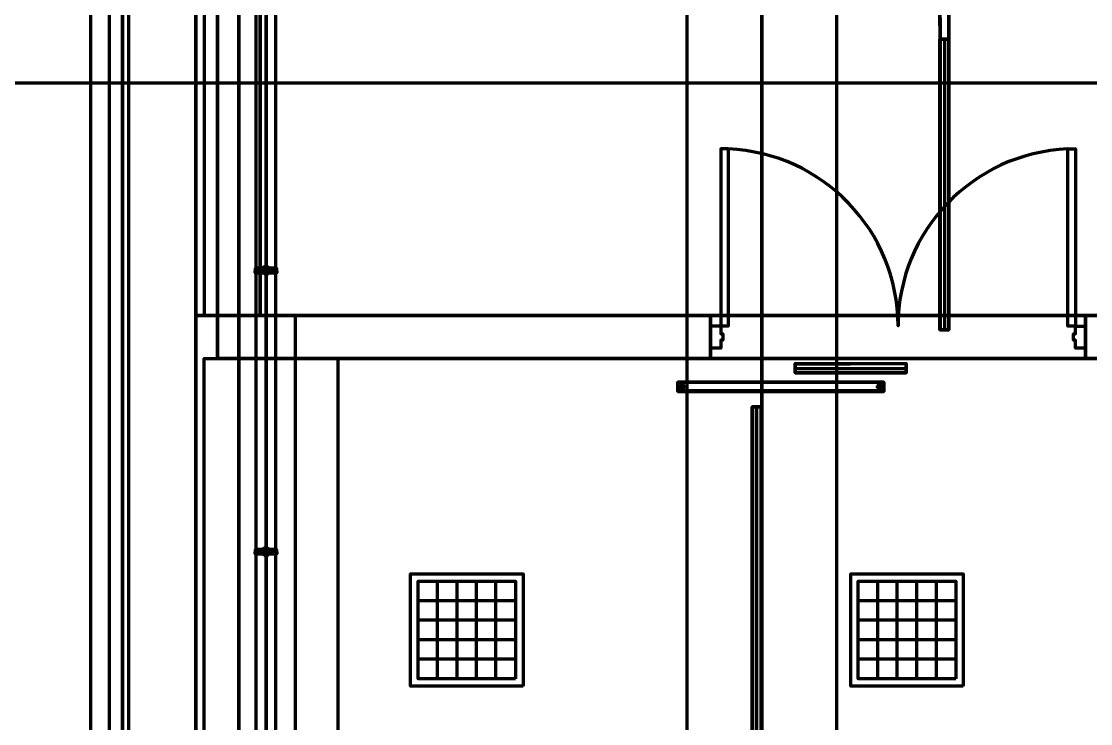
# Model space of a CAD drawing. Extents: x 0 to 1153, y 0 to 816.
# Drawn here: x 488.83 to 525.7, y 413.35 to 437.58 of the extents above; entities that cross this region are included whole.
import ezdxf

# ---------------------------------------------------------------- set-up
doc = ezdxf.new("R2010")
doc.units = 0
doc.header["$MEASUREMENT"] = 0
for name, color, linetype in [('Arch', 7, 'Continuous'), ('Hatch', 7, 'Continuous'), ('HVAC', 7, 'Continuous'), ('PIPE', 7, 'Continuous')]:
    doc.layers.add(name, color=color, linetype=linetype)

msp = doc.modelspace()

# ---------------------------------------------------------------- linework, layer by layer
at = {"layer": 'Arch', "color": 11, "linetype": 'Continuous', "lineweight": 211}
for p, q in [((491.871, 361.77), (491.871, 717.391)), ((491.225, 387.625), (491.225, 634.344)), ((492.315, 633.254), (492.315, 388.715)), ((917.988, 435.451), (110.871, 435.451))]:
    msp.add_line(p, q, dxfattribs=at)
for points in [[(486.77, 638.799), (683.546, 638.799), (683.546, 383.17), (683.546, 638.799), (677.799, 633.053), (492.517, 633.053), (492.517, 388.927), (486.77, 383.17), (492.315, 388.715), (678, 388.715), (492.315, 388.715), (492.315, 633.254), (678, 633.254), (683.546, 638.799), (486.77, 638.799), (492.517, 633.053), (492.517, 388.927)], [(499.015, 427.429), (497.067, 427.429), (497.067, 628.438), (497.067, 427.429), (498.274, 427.429)], [(496.327, 483.701), (496.327, 427.429), (530.246, 427.429), (530.902, 427.429), (530.902, 425.947), (530.902, 427.429), (498.274, 427.429), (498.274, 425.947), (498.274, 391.245), (499.756, 391.245), (499.756, 425.947), (529.41, 425.947), (496.327, 425.947), (496.327, 427.429), (494.845, 427.429), (494.845, 388.885), (496.327, 388.885), (680.413, 388.885)], [(636.429, 388.885), (496.327, 388.885), (496.327, 427.429), (496.327, 390.377), (496.327, 388.885), (494.845, 388.885), (494.845, 427.429), (496.327, 427.429), (496.327, 483.701)], [(513.207, 433.176), (513.207, 427.069), (512.593, 427.069), (512.593, 427.006)], [(512.593, 425.947), (512.593, 427.429), (512.593, 425.947)], [(525.526, 427.429), (525.526, 425.947), (525.526, 427.429)], [(525.494, 426.371), (525.526, 426.307), (525.177, 426.307), (525.177, 426.582), (525.113, 426.582), (525.113, 426.794), (525.177, 426.794), (525.177, 427.069), (525.526, 427.069), (525.526, 427.006)]]:
    msp.add_lwpolyline(points, dxfattribs=at)
for points in [[(495.586, 427.429), (495.586, 425.947), (498.274, 425.947), (495.586, 425.947), (495.586, 427.429), (495.586, 629.931)], [(680.413, 571.108), (495.131, 571.108), (495.131, 427.429), (530.892, 427.429), (530.892, 390.377), (680.413, 390.377), (680.413, 438.446), (651.859, 438.446), (651.859, 484.897), (680.413, 484.897), (680.413, 571.108), (495.131, 571.108), (495.131, 427.429), (530.892, 427.429), (530.892, 390.377), (680.413, 390.377), (680.413, 438.446), (653.267, 438.446), (680.413, 438.446), (651.859, 438.446), (651.859, 484.897), (680.413, 484.897), (680.413, 571.108), (494.39, 571.108)], [(494.845, 483.701), (494.845, 427.429), (494.845, 483.701), (496.327, 483.701), (113.961, 483.701)], [(496.327, 427.429), (496.327, 425.947), (529.41, 425.947), (529.41, 391.276), (530.902, 391.276), (530.902, 425.947), (530.902, 390.377), (530.902, 425.947), (530.892, 427.429), (530.902, 427.429), (496.327, 427.429), (494.845, 427.429)], [(529.41, 425.947), (529.41, 392.25), (495.131, 392.25), (495.131, 425.947), (529.41, 425.947), (529.41, 392.25), (495.131, 392.25), (495.131, 425.947), (529.41, 425.947), (529.41, 390.313), (495.131, 390.313), (495.131, 425.947), (529.41, 425.947), (529.41, 390.313), (495.131, 390.313), (495.131, 425.947)], [(529.41, 390.377), (496.327, 390.377), (496.327, 425.947), (529.41, 425.947), (529.41, 390.377), (496.327, 390.377), (496.327, 425.947), (529.41, 425.947), (529.41, 390.377), (496.327, 390.377), (496.327, 425.947), (529.41, 425.947), (529.41, 390.377), (530.902, 390.377), (529.41, 390.377), (529.41, 425.947)]]:
    msp.add_lwpolyline(points, close=True, dxfattribs=at)
msp.add_lwpolyline([(524.912, 433.176), (525.177, 433.176), (525.177, 427.069), (524.912, 427.069), (524.912, 433.176, 0.401855), (519.06, 427.075, 0.401853), (513.207, 433.176), (512.953, 433.176), (512.953, 427.069), (512.953, 426.794), (513.017, 426.794), (513.017, 426.582), (512.953, 426.582), (512.953, 426.307), (512.593, 426.307), (512.625, 426.371)], format="xyb", dxfattribs=at)
at = {"layer": 'Hatch', "color": 5, "linetype": 'Continuous', "lineweight": 211}
for p, q in [((520.658, 436.965), (520.658, 426.942)), ((515.514, 425.609), (519.335, 425.609)), ((514.191, 390.006), (514.191, 424.286)), ((503.174, 414.898), (503.174, 418.264)), ((503.851, 414.898), (503.851, 418.264)), ((504.518, 414.898), (504.518, 418.264)), ((505.195, 414.898), (505.195, 418.264)), ((518.361, 414.898), (518.361, 418.264)), ((519.028, 414.898), (519.028, 418.264)), ((519.705, 414.898), (519.705, 418.264)), ((520.383, 414.898), (520.383, 418.264)), ((505.873, 417.587), (502.507, 417.587)), ((521.049, 417.587), (517.684, 417.587)), ((505.873, 416.92), (502.507, 416.92)), ((521.049, 416.92), (517.684, 416.92)), ((505.873, 416.243), (502.507, 416.243)), ((521.049, 416.243), (517.684, 416.243)), ((505.873, 415.576), (502.507, 415.576)), ((521.049, 415.576), (517.684, 415.576))]:
    msp.add_line(p, q, dxfattribs=at)
for points in [[(520.499, 437.864), (520.51, 437.547), (520.499, 438.192), (520.51, 436.965), (520.499, 437.864)], [(520.806, 437.864), (520.816, 437.547), (520.816, 438.192), (520.816, 436.965), (520.806, 437.864)], [(520.499, 437.547), (520.51, 436.965), (520.51, 437.547)], [(520.806, 437.547), (520.816, 436.965), (520.816, 437.547)], [(514.033, 388.779), (514.033, 390.006), (514.339, 390.006), (514.339, 424.286), (514.339, 390.006), (514.35, 424.286), (514.339, 390.006), (514.033, 390.006), (514.033, 424.286), (514.043, 390.006), (514.033, 424.286), (514.35, 424.286), (514.043, 424.286), (514.033, 390.006), (514.339, 390.006), (514.043, 390.006), (514.033, 389.424), (514.033, 388.779)]]:
    msp.add_lwpolyline(points, dxfattribs=at)
for points in [[(520.816, 436.965), (520.51, 436.965), (520.51, 426.942), (520.499, 436.965), (520.499, 426.942), (520.499, 436.965), (520.816, 436.965), (520.816, 426.942), (520.806, 436.965), (520.816, 426.942), (520.499, 426.942), (520.806, 426.942), (520.816, 436.965), (520.499, 436.965)], [(515.514, 425.778), (519.335, 425.778), (515.514, 425.757), (519.335, 425.778), (519.335, 425.45), (519.335, 425.757), (515.514, 425.778), (515.514, 425.45)], [(515.514, 425.471), (519.335, 425.471), (515.514, 425.45), (519.335, 425.45)], [(506.127, 414.644), (502.243, 414.644), (502.243, 418.518), (506.127, 418.518)], [(521.303, 414.644), (517.43, 414.644), (517.43, 418.518), (521.303, 418.518)], [(505.873, 414.898), (502.507, 414.898), (502.507, 418.264), (505.873, 418.264)], [(521.049, 414.898), (517.684, 414.898), (517.684, 418.264), (521.049, 418.264)]]:
    msp.add_lwpolyline(points, close=True, dxfattribs=at)
at = {"layer": 'HVAC', "color": 6, "linetype": 'Continuous', "lineweight": 211}
for points in [[(514.361, 534.416), (515.588, 534.416), (513.133, 534.416), (514.361, 534.416), (513.133, 534.416), (515.588, 534.416), (514.361, 534.416), (514.361, 535.654), (514.361, 534.416), (514.361, 530.532), (511.778, 530.532), (514.361, 530.532), (516.954, 530.532), (515.588, 534.416), (515.588, 535.654), (513.133, 535.654), (513.133, 534.416), (511.778, 530.532), (511.778, 407.331), (516.954, 407.331), (516.954, 530.532), (514.361, 530.532), (514.361, 407.331), (514.361, 530.532)], [(518.573, 425.132), (511.461, 425.132), (518.573, 425.132)], [(511.651, 424.921), (511.58, 424.993), (511.64, 425.005), (511.651, 424.921), (511.58, 424.993), (511.636, 425.009), (511.651, 424.921), (511.58, 424.993), (511.651, 425.027), (511.58, 424.993), (511.651, 424.921), (511.683, 424.974), (511.651, 425.027), (511.58, 424.993), (511.651, 424.921), (511.683, 424.974), (511.651, 425.027), (511.58, 424.993), (511.651, 424.921), (511.683, 424.974), (511.651, 425.027), (511.58, 424.993), (511.651, 424.921), (511.683, 424.974), (511.651, 425.027), (511.58, 424.993), (511.651, 424.921), (511.683, 424.974), (511.651, 425.027), (511.58, 424.993), (511.651, 424.921), (511.683, 424.974), (511.651, 425.027), (511.58, 424.993), (511.651, 424.921), (511.683, 424.974)], [(518.446, 424.921), (518.375, 424.993), (518.435, 425.005), (518.446, 424.921), (518.375, 424.993), (518.431, 425.009), (518.446, 424.921), (518.375, 424.993), (518.446, 425.027), (518.375, 424.993), (518.446, 424.921), (518.478, 424.974), (518.446, 425.027), (518.375, 424.993), (518.446, 424.921), (518.478, 424.974), (518.446, 425.027), (518.375, 424.993), (518.446, 424.921), (518.478, 424.974), (518.446, 425.027), (518.375, 424.993), (518.446, 424.921), (518.478, 424.974), (518.446, 425.027), (518.375, 424.993), (518.446, 424.921), (518.478, 424.974), (518.446, 425.027), (518.375, 424.993), (518.446, 424.921), (518.478, 424.974), (518.446, 425.027), (518.375, 424.993), (518.446, 424.921), (518.478, 424.974)]]:
    msp.add_lwpolyline(points, dxfattribs=at)
msp.add_lwpolyline([(511.461, 424.847), (518.573, 424.847), (511.461, 424.815), (511.461, 425.132), (511.461, 424.815), (518.573, 424.815), (518.573, 425.132), (518.573, 424.815)], close=True, dxfattribs=at)
for p in [(511.556, 424.974), (511.556, 424.974), (511.556, 424.974), (511.588, 425.027), (511.588, 425.027), (511.588, 425.027), (511.588, 424.921), (511.588, 424.921), (511.588, 424.921), (511.651, 425.027), (511.651, 425.027), (511.651, 425.027), (511.683, 424.974), (511.683, 424.974), (511.683, 424.974), (518.351, 424.974), (518.351, 424.974), (518.351, 424.974), (518.382, 425.027), (518.382, 425.027), (518.382, 425.027), (518.382, 424.921), (518.382, 424.921), (518.382, 424.921), (518.446, 425.027), (518.446, 425.027), (518.446, 425.027), (518.478, 424.974), (518.478, 424.974), (518.478, 424.974)]:
    msp.add_point(p, dxfattribs=at)
at = {"layer": 'PIPE', "color": 3, "linetype": 'Continuous', "lineweight": 211}
for points in [[(497.607, 401.606), (496.909, 401.616), (497.607, 401.606), (497.618, 527.611), (496.909, 527.611), (496.909, 401.616)], [(497.269, 401.616), (497.269, 527.611), (497.269, 401.616)], [(497.395, 428.99), (497.385, 428.939), (497.315, 428.868), (497.263, 428.858), (497.163, 428.9), (497.131, 429.001), (497.152, 429.07), (497.231, 429.119), (497.285, 429.121), (497.333, 429.103), (497.37, 429.068), (497.395, 428.99), (497.37, 429.068), (497.315, 429.112), (497.263, 429.122), (497.202, 429.108), (497.152, 429.07), (497.131, 429.001), (497.163, 428.9), (497.231, 428.862), (497.285, 428.86), (497.341, 428.883), (497.308, 428.938), (497.332, 428.99), (497.28, 428.923), (497.202, 428.959), (497.211, 429.035), (497.29, 429.053), (497.332, 428.996), (497.29, 429.053), (497.236, 429.053), (497.152, 429.07), (497.131, 428.99), (497.152, 429.07), (497.212, 429.112), (497.263, 429.122), (497.315, 429.112), (497.357, 429.084), (497.395, 428.99), (497.385, 428.939), (497.341, 428.883), (497.295, 428.862), (497.242, 428.86), (497.163, 428.9), (497.133, 428.969), (497.163, 428.9), (497.263, 428.858), (497.324, 428.873), (497.385, 428.939), (497.395, 428.99), (497.349, 429.091), (497.295, 429.119), (497.242, 429.121), (497.152, 429.07), (497.218, 429.042), (497.194, 428.99), (497.247, 429.057), (497.324, 429.022), (497.315, 428.945), (497.236, 428.927), (497.195, 428.984), (497.236, 428.927), (497.29, 428.927), (497.341, 428.883), (497.385, 428.939), (497.395, 428.99), (497.385, 428.939), (497.315, 428.868), (497.263, 428.858), (497.163, 428.9), (497.131, 429.001), (497.152, 429.07), (497.231, 429.119), (497.285, 429.121), (497.333, 429.103), (497.37, 429.068), (497.395, 428.99), (497.37, 429.068), (497.315, 429.112), (497.263, 429.122), (497.202, 429.108), (497.152, 429.07), (497.131, 429.001), (497.163, 428.9), (497.231, 428.862), (497.285, 428.86), (497.341, 428.883), (497.308, 428.938), (497.332, 428.99), (497.28, 428.923), (497.202, 428.959), (497.218, 429.042), (497.299, 429.049), (497.332, 428.996), (497.29, 429.053), (497.236, 429.053), (497.152, 429.07), (497.131, 428.99), (497.152, 429.07), (497.212, 429.112), (497.263, 429.122), (497.315, 429.112), (497.357, 429.084), (497.395, 428.99), (497.385, 428.939), (497.315, 428.868), (497.263, 428.858), (497.163, 428.9), (496.898, 428.9), (497.385, 428.939), (497.395, 428.99), (497.37, 429.068), (497.315, 429.112), (497.263, 429.122), (497.202, 429.108), (497.152, 429.07), (496.909, 429.07), (497.364, 429.07), (497.327, 429.017), (497.327, 428.963), (497.274, 428.922), (497.223, 428.935), (497.194, 428.99), (497.241, 428.925), (497.322, 428.954), (497.315, 429.035), (497.236, 429.053), (497.195, 428.979), (497.385, 428.939), (497.618, 428.9), (497.628, 429.07), (497.639, 428.9), (496.898, 428.9), (496.898, 429.07), (496.888, 428.9), (496.898, 429.07), (497.618, 429.07), (496.898, 429.07), (496.909, 428.9), (496.909, 429.07), (496.898, 428.9), (497.618, 428.9), (497.618, 429.07), (497.628, 428.9), (497.385, 428.939), (497.364, 429.07), (497.152, 429.07), (497.163, 428.9), (497.152, 429.07)], [(497.332, 428.99), (497.232, 428.929), (497.211, 429.035), (497.29, 429.053), (497.332, 428.99), (497.269, 429.059), (497.218, 429.042), (497.232, 428.929), (497.247, 429.057), (497.332, 428.99), (497.232, 428.929), (497.232, 428.929)], [(497.374, 428.9), (497.374, 429.07), (497.618, 429.07), (497.364, 429.07)], [(497.395, 419.285), (497.385, 419.234), (497.315, 419.163), (497.263, 419.153), (497.163, 419.206), (497.131, 419.296), (497.152, 419.365), (497.231, 419.414), (497.285, 419.416), (497.333, 419.398), (497.37, 419.363), (497.395, 419.285), (497.37, 419.363), (497.315, 419.407), (497.263, 419.418), (497.202, 419.403), (497.152, 419.365), (497.131, 419.296), (497.163, 419.206), (497.231, 419.157), (497.285, 419.155), (497.341, 419.178), (497.308, 419.233), (497.332, 419.285), (497.28, 419.218), (497.163, 419.206), (497.211, 419.33), (497.29, 419.349), (497.332, 419.291), (497.29, 419.349), (497.236, 419.349), (497.152, 419.365), (497.131, 419.285), (497.152, 419.365), (497.212, 419.407), (497.263, 419.418), (497.315, 419.407), (497.357, 419.379), (497.395, 419.285), (497.385, 419.234), (497.341, 419.178), (497.295, 419.157), (497.242, 419.155), (497.163, 419.206), (497.133, 419.264), (497.163, 419.206), (497.263, 419.153), (497.324, 419.168), (497.385, 419.234), (497.395, 419.285), (497.349, 419.386), (497.295, 419.414), (497.242, 419.416), (497.152, 419.365), (497.218, 419.337), (497.194, 419.285), (497.247, 419.352), (497.324, 419.317), (497.315, 419.24), (497.236, 419.222), (497.195, 419.28), (497.236, 419.222), (497.29, 419.222), (497.341, 419.178), (497.385, 419.234), (497.395, 419.285), (497.385, 419.234), (497.315, 419.163), (497.263, 419.153), (497.163, 419.206), (497.131, 419.296), (497.152, 419.365), (497.231, 419.414), (497.285, 419.416), (497.333, 419.398), (497.37, 419.363), (497.395, 419.285), (497.37, 419.363), (497.315, 419.407), (497.263, 419.418), (497.202, 419.403), (497.152, 419.365), (497.131, 419.296), (497.163, 419.206), (497.231, 419.157), (497.285, 419.155), (497.341, 419.178), (497.308, 419.233), (497.332, 419.285), (497.28, 419.218), (497.163, 419.206), (497.218, 419.337), (497.295, 419.346), (497.332, 419.291), (497.263, 419.354), (497.211, 419.33), (497.195, 419.28), (497.237, 419.227), (497.331, 419.296), (497.29, 419.349), (497.236, 419.349), (497.152, 419.365), (497.131, 419.285), (497.152, 419.365), (497.212, 419.407), (497.263, 419.418), (497.315, 419.407), (497.357, 419.379), (497.395, 419.285), (497.385, 419.234), (497.315, 419.163), (497.263, 419.153), (497.163, 419.206), (497.133, 419.264), (497.163, 419.206), (496.898, 419.206), (497.395, 419.285), (497.37, 419.363), (497.315, 419.407), (497.263, 419.418), (497.202, 419.403), (497.152, 419.365), (496.909, 419.365), (497.364, 419.365), (497.327, 419.312), (497.327, 419.258), (497.274, 419.217), (497.223, 419.23), (497.194, 419.285), (497.241, 419.22), (497.322, 419.249), (497.315, 419.33), (497.236, 419.349), (497.195, 419.274), (497.385, 419.234), (497.618, 419.206), (497.628, 419.365), (497.639, 419.206), (496.898, 419.206), (496.898, 419.365), (496.888, 419.206), (496.898, 419.365), (497.618, 419.365), (496.898, 419.365), (496.909, 419.206), (496.909, 419.365), (496.898, 419.206), (497.618, 419.206), (497.618, 419.365), (497.628, 419.206), (497.385, 419.234), (497.364, 419.365), (497.152, 419.365), (497.163, 419.206), (497.152, 419.365)], [(497.332, 419.285), (497.232, 419.224), (497.211, 419.33), (497.29, 419.349), (497.332, 419.285), (497.269, 419.354), (497.218, 419.337), (497.232, 419.224), (497.247, 419.352), (497.332, 419.285), (497.232, 419.224), (497.232, 419.224)], [(497.374, 419.206), (497.374, 419.365), (497.618, 419.365), (497.364, 419.365)]]:
    msp.add_lwpolyline(points, dxfattribs=at)
for points in [[(497.628, 428.985), (496.898, 428.985), (497.628, 428.985), (496.898, 428.985), (497.628, 428.985)], [(497.618, 428.9), (497.618, 429.07), (497.628, 429.07), (497.618, 428.9)], [(497.628, 419.28), (496.898, 419.28), (497.628, 419.291), (496.898, 419.291), (497.628, 419.28)], [(497.618, 419.206), (497.618, 419.365), (497.628, 419.365), (497.618, 419.206)]]:
    msp.add_lwpolyline(points, close=True, dxfattribs=at)
msp.add_point((497.628, 428.985), dxfattribs=at)

doc.saveas('drawing.dxf')
